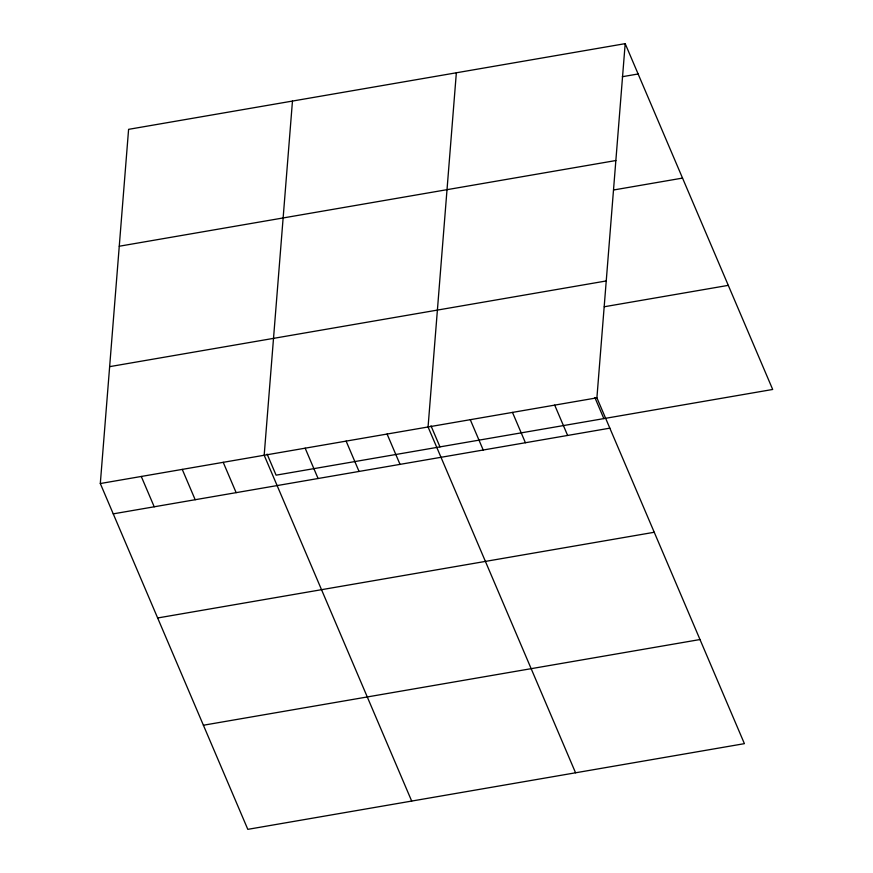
<?xml version="1.0" encoding="UTF-8"?>
<svg xmlns="http://www.w3.org/2000/svg" width="873" height="873" viewBox="0 0 873 873"><rect width="100%" height="100%" fill="white"/><g stroke="black" fill="none" stroke-linecap="round" stroke-linejoin="round"><path stroke-width="1.31" d="M625.188 43.65L596.903 397.837L744.407 743.654L247.812 829.35L100.308 483.533L128.593 129.346L625.188 43.65L772.692 389.467L276.097 475.163L267.105 454.102M292.466 101.072L264.181 455.248L411.685 801.065M456.35 72.786L428.065 426.973L575.569 772.791M622.296 76.715L638.13 73.976M119.263 246.23L615.858 160.534M613.937 189.932L682.533 178.092M109.638 366.649L606.233 280.953M604.291 306.75L728.289 285.362M100.308 483.533L596.903 397.837M113.239 513.859L609.845 428.163M157.653 617.975L654.248 532.268M203.398 725.234L700.004 639.538M594.862 397.531L603.854 418.604M554.693 405.116L567.625 435.441M512.484 412.405L525.415 442.731M470.274 419.684L483.206 450.01M430.989 425.817L439.97 446.889M387.088 434.045L400.03 464.371M346.123 441.105L359.054 471.442M305.157 448.176L318.088 478.513M223.215 462.319L236.147 492.645M182.25 469.39L195.181 499.716M141.273 476.462L154.215 506.787"/></g></svg>
